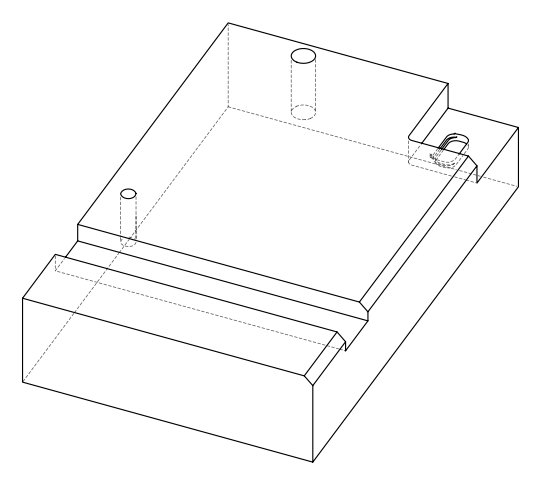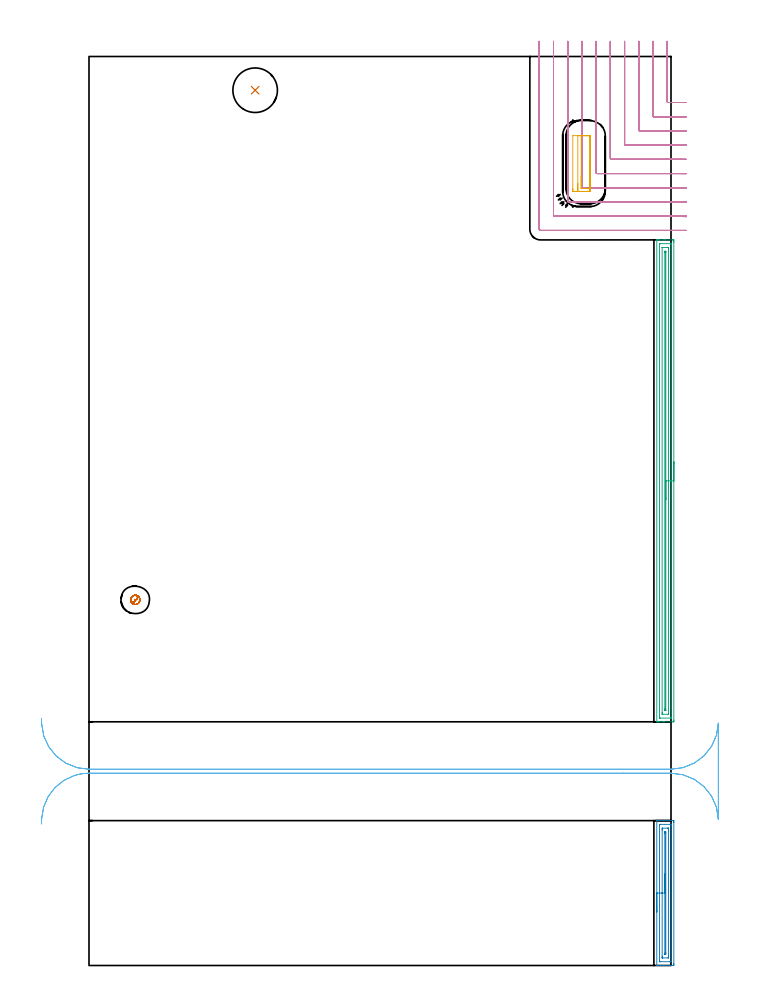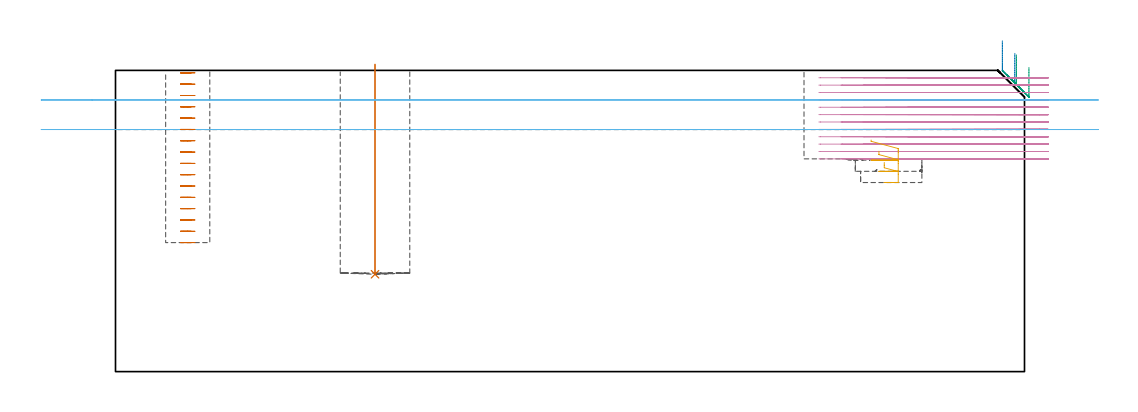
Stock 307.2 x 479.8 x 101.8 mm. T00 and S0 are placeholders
(PLAN: 7 operations, 5 tool changes, 46.9 min)
(1 INDEXABLE_INSERT_DRILL_BLIND_HOLE_FROM_SOLID | STEP1POCKET | NXT0302_018 | 0.29 min | 29722 mm3)
(2 AREA_MILL | FG_CHAMFER_SURFACE | UGT0205_001 | 2.62 min | 3319 mm3)
(3 AREA_MILL_1 | FG_CHAMFER_SURFACE_1 | UGT0205_001 | 8.31 min | 10751 mm3)
(4 MILL_CORNER_NOTCH_RECTANGULAR | CORNER_NOTCH_RECTANGULAR | NXT0201_010 | Follow Part, ap 2.5, ae 75% | 29.32 min | 215235 mm3)
(5 MILL_RECTANGULAR_POCKET | POCKET_RECTANGULAR_STRAIGHT | UGT0201_010 | Follow Part, ap 4, ae 75% | 0.76 min | 7352 mm3)
(6 MILL_RECTANGULAR_SLOT | SLOT_RECTANGULAR | UGT0201_020 | Follow Part, ap 12.5, ae 75% | 3.84 min | 319708 mm3)
(7 MILL_BLIND_HOLE_FROM_SOLID_MATERIAL | STEP1POCKET_1 | NXT0201_010 | Spiral | 1.72 min | 10143 mm3)
(TOOL NXT0302_018 | Index. Insert Drill 23.5mm [880-D2350L25-03] | D23.5 PA176 FL71 Z2)
(TOOL UGT0205_001 | Chamfer Mill 20 x 3 x 45 deg. | D20 FL50 Z2)
(TOOL NXT0201_010 | ENDMILL 10mm [2P460-1000-NA 1630] | D10 FL30 Z6)
(TOOL UGT0201_010 | End Mill 16 mm | D16 FL22 Z2)
(TOOL UGT0201_020 | End mill 50 mm | D50 FL50 Z4)
(OP 1 INDEXABLE_INSERT_DRILL_BLIND_HOLE_FROM_SOLID)
G17 G21 G94 G90
T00 M6
G54
G17 G0 G90 X87.7 Y462. S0 M3
G43 Z111.8 H1
G94 G81 G98 Z32.9 F250. R103.8
G80
M5
M2
(OP 2 AREA_MILL)
G17 G21 G94 G90
T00 M6
G54
G17 G0 G90 X299.7 Y28.25 S1061 M3
G43 Z111.8 H0
G94 G1 Y28.288 Z110.928 F250.
Y28.402 Z110.063
Y28.591 Z109.212
Y28.853 Z108.38
Y29.187 Z107.574
Y29.59 Z106.8
Y30.059 Z106.064
Y30.59 Z105.372
Y31.179 Z104.729
Y31.822 Z104.139
Y32.514 Z103.608
Y33.25 Z103.14
Y34.024 Z102.737
Y34.83 Z102.403
Y35.662 Z102.141
Y36.514 Z101.952
Y37.378 Z101.838
Y38.25 Z101.8
Y76.409
X299.706 Y76.49 Z101.792
X299.911 Y76.5 Z101.587
X301.621 Z99.878
X302.871 Z98.626
X303.053 Z98.444
X303.757 Z97.736
X307.835 Z93.662
X308.187 Y76.497 Z93.31
X308.691 Y76.493 Z92.805
X308.693 Y76.473 Z92.803
X308.699 Y75.965 Z92.801
X308.7 Y75.451 Z92.8
Y0.908
X308.699 Y0.535 Z92.801
X308.693 Y0.028 Z92.803
X308.691 Y0.007 Z92.805
X308.187 Y0. Z93.31
X303.757 Z97.736
X303.053 Z98.444
X302.871 Z98.626
X299.909 Y0.001 Z101.589
X299.705 Y0.01 Z101.792
X299.7 Y0.091 Z101.8
Y38.25
X301.114 Z100.386
Y74.175
X301.115 Y74.408 Z100.385
X301.118 Y74.462 Z100.382
X301.12 Y74.481 Z100.38
X301.161 Y74.49 Z100.339
X301.367 Y74.496 Z100.133
X301.676 Y74.5 Z99.824
X306.992 Z94.508
X307.172 Y74.499 Z94.328
X307.223 Y74.496 Z94.277
X307.272 Y74.491 Z94.228
X307.279 Y74.406 Z94.221
X307.286 Y74.205 Z94.214
Y74.19
Y2.325
X307.285 Y2.092 Z94.215
X307.282 Y2.038 Z94.218
X307.28 Y2.019 Z94.22
X307.239 Y2.01 Z94.261
X307.033 Y2.004 Z94.467
X306.724 Y2. Z94.776
X301.409 Z100.091
X301.229 Y2.001 Z100.272
X301.177 Y2.004 Z100.323
X301.128 Y2.009 Z100.372
X301.121 Y2.094 Z100.379
X301.114 Y2.295 Z100.386
Y2.31
Y38.25
X302.528 Z98.972
X302.529 Y71.528 Z98.971
X302.53 Y71.87 Z98.97
X302.536 Y72.415 Z98.964
X302.54 Y72.49 Z98.96
X302.702 Y72.497 Z98.798
X302.787 Y72.5 Z98.713
X305.529 Z95.971
X305.613 Y72.499 Z95.887
X305.782 Y72.492 Z95.718
X305.866 Y72.485 Z95.634
X305.868 Y72.464 Z95.632
X305.87 Y72.415 Z95.63
X305.872 Y72.072 Z95.628
Y71.528
X305.871 Y4.972 Z95.629
X305.87 Y4.63 Z95.63
X305.865 Y4.085 Z95.635
X305.86 Y4.01 Z95.64
X305.698 Y4.003 Z95.802
X305.613 Y4. Z95.887
X302.871 Z98.629
X302.787 Y4.001 Z98.713
X302.618 Y4.008 Z98.882
X302.534 Y4.015 Z98.966
X302.532 Y4.036 Z98.968
X302.53 Y4.085 Z98.97
X302.529 Y4.428 Z98.971
X302.528 Y4.972 Z98.972
Y38.25
X303.943 Z97.557
Y69.753
X303.945 Y70.269 Z97.555
X303.947 Y70.45 Z97.553
X303.949 Y70.483 Z97.551
X303.974 Y70.49 Z97.526
X304.049 Y70.494 Z97.451
X304.2 Y70.497 Z97.3
X304.351 Y70.494 Z97.149
X304.426 Y70.49 Z97.074
X304.451 Y70.483 Z97.049
X304.452 Y70.454 Z97.048
X304.457 Y69.94 Z97.043
Y6.747
X304.455 Y6.231 Z97.045
X304.453 Y6.05 Z97.047
X304.451 Y6.017 Z97.049
X304.426 Y6.01 Z97.074
X304.351 Y6.006 Z97.149
X304.2 Y6.003 Z97.3
X304.049 Y6.006 Z97.451
X303.974 Y6.01 Z97.526
X303.949 Y6.017 Z97.551
X303.948 Y6.046 Z97.552
X303.944 Y6.56 Z97.556
X303.943 Y38.25 Z97.557
Y39.122 Z97.595
Y39.987 Z97.709
Y40.838 Z97.898
Y41.67 Z98.16
Y42.476 Z98.494
Y43.25 Z98.897
Y43.986 Z99.366
Y44.678 Z99.897
Y45.321 Z100.486
Y45.91 Z101.129
Y46.442 Z101.822
Y46.91 Z102.557
Y47.313 Z103.331
Y47.647 Z104.137
Y47.909 Z104.969
Y48.098 Z105.821
Y48.212 Z106.686
Y48.25 Z107.557
G0 Z111.8
M5
M2
(OP 3 AREA_MILL_1)
G17 G21 G94 G90
T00 M6
G54
G17 G0 G90 X308.7 Y265.8 S1061 M3
G43 Z111.8 H0
Z102.8
G94 G1 Y265.762 Z101.928 F250.
Y265.648 Z101.063
Y265.459 Z100.212
Y265.197 Z99.38
Y264.863 Z98.574
Y264.46 Z97.8
Y263.992 Z97.064
Y263.46 Z96.372
Y262.871 Z95.729
Y262.228 Z95.14
Y261.536 Z94.608
Y260.8 Z94.14
Y260.026 Z93.737
Y259.22 Z93.403
Y258.388 Z93.141
Y257.536 Z92.952
Y256.672 Z92.838
Y255.8 Z92.8
Y129.568
X308.699 Y129.193 Z92.801
X308.694 Y128.683 Z92.803
X308.691 Y128.608 Z92.806
X308.187 Y128.6 Z93.311
X303.757 Z97.738
X303.165 Z98.333
X302.871 Z98.626
X301.099 Z100.396
X300.513 Z100.987
X300.04 Z101.459
X299.723 Z101.767
X299.703 Y128.609 Z101.788
X299.7 Y128.748 Z101.8
Y382.853
X299.703 Y382.991 Z101.788
X299.723 Y383. Z101.767
X300.04 Z101.459
X300.513 Z100.987
X301.099 Z100.396
X303.165 Z98.333
X303.757 Z97.738
X304.198 Z97.298
X307.89 Z93.607
X308.187 Y382.997 Z93.311
X308.692 Y382.992 Z92.806
X308.694 Y382.918 Z92.803
X308.699 Y382.407 Z92.801
X308.7 Y381.89 Z92.8
Y255.8
X307.286 Z94.214
X307.285 Y130.758 Z94.215
X307.284 Y130.648 Z94.216
X307.282 Y130.622 Z94.218
X307.28 Y130.615 Z94.22
X307.269 Y130.61 Z94.231
X307.163 Y130.606 Z94.337
X306.788 Y130.601 Z94.712
X301.473 Z100.027
X301.243 Y130.604 Z100.257
X301.154 Y130.608 Z100.346
X301.121 Y130.611 Z100.379
X301.119 Y130.654 Z100.381
X301.116 Y130.756 Z100.384
X301.114 Y130.962 Z100.386
X301.115 Y380.843 Z100.385
X301.116 Y380.952 Z100.384
X301.118 Y380.978 Z100.382
X301.12 Y380.985 Z100.38
X301.131 Y380.99 Z100.369
X301.237 Y380.994 Z100.263
X301.612 Y380.999 Z99.888
X306.927 Z94.573
X307.157 Y380.996 Z94.343
X307.246 Y380.992 Z94.254
X307.279 Y380.989 Z94.221
X307.281 Y380.946 Z94.219
X307.284 Y380.844 Z94.216
X307.286 Y380.638 Z94.214
Y255.8
X305.872 Z95.628
X305.871 Y132.674 Z95.629
X305.868 Y132.631 Z95.632
X305.866 Y132.617 Z95.634
X305.845 Y132.61 Z95.655
X305.686 Y132.601 Z95.814
X302.871 Y132.6 Z98.629
X302.712 Y132.602 Z98.788
X302.607 Y132.606 Z98.893
X302.535 Y132.613 Z98.965
X302.532 Y132.646 Z98.968
X302.53 Y132.76 Z98.97
X302.529 Y133.105 Z98.971
X302.528 Y133.651 Z98.972
X302.529 Y378.926 Z98.971
X302.532 Y378.969 Z98.968
X302.534 Y378.983 Z98.966
X302.555 Y378.99 Z98.945
X302.714 Y378.999 Z98.786
X305.529 Y379. Z95.971
X305.688 Y378.998 Z95.812
X305.793 Y378.994 Z95.707
X305.865 Y378.987 Z95.635
X305.868 Y378.954 Z95.632
X305.87 Y378.84 Z95.63
X305.872 Y378.495 Z95.628
Y377.949
Y255.8
X304.457 Z97.043
Y134.917
X304.456 Y134.731 Z97.044
X304.453 Y134.644 Z97.047
X304.451 Y134.618 Z97.049
X304.439 Y134.61 Z97.061
X304.393 Y134.607 Z97.107
X304.2 Y134.604 Z97.3
X304.007 Y134.607 Z97.493
X303.961 Y134.61 Z97.539
X303.949 Y134.618 Z97.551
X303.947 Y134.644 Z97.553
X303.945 Y134.73 Z97.555
X303.943 Y135.248 Z97.557
Y135.435
Y376.352
X303.945 Y376.868 Z97.555
X303.947 Y376.956 Z97.553
X303.949 Y376.982 Z97.551
X303.961 Y376.99 Z97.539
X304.007 Y376.993 Z97.493
X304.2 Y376.996 Z97.3
X304.393 Y376.993 Z97.107
X304.439 Y376.99 Z97.061
X304.451 Y376.982 Z97.049
X304.453 Y376.956 Z97.047
X304.455 Y376.87 Z97.045
X304.457 Y376.352 Z97.043
Y376.165
Y255.8
Y254.928 Z97.081
Y254.063 Z97.195
Y253.212 Z97.383
Y252.38 Z97.646
Y251.574 Z97.98
Y250.8 Z98.382
Y250.064 Z98.851
Y249.372 Z99.382
Y248.729 Z99.972
Y248.14 Z100.615
Y247.608 Z101.307
Y247.14 Z102.043
Y246.737 Z102.816
Y246.403 Z103.622
Y246.141 Z104.454
Y245.952 Z105.306
Y245.838 Z106.171
Y245.8 Z107.043
G0 Z111.8
M5
M2
(OP 4 MILL_CORNER_NOTCH_RECTANGULAR)
G17 G21 G94 G90
T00 M6
G54
G17 G0 G90 X305.2 Y487.8 S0 M3
G43 Z111.8 H1
Z99.308
G94 G1 Y484.8 F250.
Y455.995 F500.
G3 X305.695 Y455.5 R0.5
G1 X311.278
G2 X312.2 Y455.494 R67.5
G1 X315.2 Y455.453 F250.
G0 Z111.8
X297.7 Y487.8
Z99.308
G1 Y484.8
Y448.495 F500.
G3 X298.195 Y448. R0.5
G1 X311.278
G2 X312.2 Y447.993 R60.
G1 X315.2 Y447.947 F250.
G0 Z111.8
X290.2 Y487.8
Z99.308
G1 Y484.8
Y440.995 F500.
G3 X290.695 Y440.5 R0.5
G1 X311.278
G2 X312.2 Y440.492 R52.5
G1 X315.2 Y440.439 F250.
G0 Z111.8
X282.7 Y487.8
Z99.308
G1 Y484.8
Y433.495 F500.
G3 X283.195 Y433. R0.5
G1 X311.278
G2 X312.2 Y432.991 R45.
G1 X315.199 Y432.929 F250.
G0 Z111.8
X275.2 Y487.8
Z99.308
G1 Y484.8
Y425.996 F500.
G3 X275.696 Y425.5 R0.5
G1 X311.278
G2 X312.2 Y425.489 R37.5
G1 X315.199 Y425.415 F250.
G0 Z111.8
X267.7 Y487.8
Z99.308
G1 Y484.8
Y418.496 F500.
G3 X268.196 Y418. R0.5
G1 X311.278
G2 X312.2 Y417.986 R30.
G1 X315.199 Y417.894 F250.
G0 Z111.8
X260.2 Y487.8
Z99.308
G1 Y484.8
Y410.996 F500.
G3 X260.696 Y410.5 R0.5
G1 X311.278
G2 X312.2 Y410.481 R22.5
G1 X315.197 Y410.358 F250.
G0 Z111.8
X252.7 Y487.8
Z99.308
G1 Y484.8
Y403.496 F500.
G3 X253.196 Y403. R0.5
G1 X311.278
G2 X312.2 Y402.972 R15.
G1 X315.194 Y402.787 F250.
G0 Z111.8
X245.2 Y487.8
Z99.308
G1 Y484.8
Y395.996 F500.
G3 X245.696 Y395.5 R0.5
G1 X311.278
G2 X312.2 Y395.443 R7.5
G1 X315.177 Y395.074 F250.
G0 Z111.8
X237.7 Y487.8
Z99.308
G1 Y484.8
Y388.6 F500.
G3 X238.3 Y388. R0.6
G1 X311.278
X314.278 F250.
G0 Z111.8
X305.2 Y487.8
Z96.817
G1 Y484.8
Y455.995 F500.
G3 X305.695 Y455.5 R0.5
G1 X312.2
X315.2 Y455.499 F250.
G0 Z111.8
X297.7 Y487.8
Z96.817
G1 Y484.8
Y448.495 F500.
G3 X298.195 Y448. R0.5
G1 X305.695
X312.2
X315.2 Y447.999 F250.
G0 Z111.8
X290.2 Y487.8
Z96.817
G1 Y484.8
Y440.995 F500.
G3 X290.695 Y440.5 R0.5
G1 X298.195
X312.2
X315.2 Y440.499 F250.
G0 Z111.8
X282.7 Y487.8
Z96.817
G1 Y484.8
Y433.495 F500.
G3 X283.195 Y433. R0.5
G1 X290.695
X312.2
X315.2 Y432.999 F250.
G0 Z111.8
X275.2 Y487.8
Z96.817
G1 Y484.8
Y425.996 F500.
G3 X275.696 Y425.5 R0.5
G1 X283.195
X312.2
X315.2 Y425.499 F250.
G0 Z111.8
X267.7 Y487.8
Z96.817
G1 Y484.8
Y418.496 F500.
G3 X268.196 Y418. R0.5
G1 X275.696
X312.2
X315.2 Y417.999 F250.
G0 Z111.8
X260.2 Y487.8
Z96.817
G1 Y484.8
Y410.996 F500.
G3 X260.696 Y410.5 R0.5
G1 X268.196
X312.2
X315.2 Y410.498 F250.
G0 Z111.8
X252.7 Y487.8
Z96.817
G1 Y484.8
Y403.496 F500.
G3 X253.196 Y403. R0.5
G1 X260.696
X312.2
X315.2 Y402.997 F250.
G0 Z111.8
X245.2 Y487.8
Z96.817
G1 Y484.8
Y395.996 F500.
G3 X245.696 Y395.5 R0.5
G1 X253.196
X312.2
X315.2 Y395.495 F250.
G0 Z111.8
X237.7 Y487.8
Z96.817
G1 Y484.8
Y388.6 F500.
G3 X238.3 Y388. R0.6
G1 X312.187
X315.187 F250.
G0 Z111.8
X305.2 Y487.8
Z94.325
G1 Y484.8
Y455.995 F500.
G3 X305.695 Y455.5 R0.5
G1 X312.2
X315.2 F250.
G0 Z111.8
X297.7 Y487.8
Z94.325
G1 Y484.8
Y448.495 F500.
G3 X298.195 Y448. R0.5
G1 X312.2
X315.2 F250.
G0 Z111.8
X290.2 Y487.8
Z94.325
G1 Y484.8
Y440.995 F500.
G3 X290.695 Y440.5 R0.5
G1 X312.2
X315.2 F250.
G0 Z111.8
X282.7 Y487.8
Z94.325
G1 Y484.8
Y433.495 F500.
G3 X283.195 Y433. R0.5
G1 X312.2
X315.2 F250.
G0 Z111.8
X275.2 Y487.8
Z94.325
G1 Y484.8
Y425.996 F500.
G3 X275.696 Y425.5 R0.5
G1 X312.2
X315.2 F250.
G0 Z111.8
X267.7 Y487.8
Z94.325
G1 Y484.8
Y418.496 F500.
G3 X268.196 Y418. R0.5
G1 X312.2
X315.2 F250.
G0 Z111.8
X260.2 Y487.8
Z94.325
G1 Y484.8
Y410.996 F500.
G3 X260.696 Y410.5 R0.5
G1 X312.2
X315.2 F250.
G0 Z111.8
X252.7 Y487.8
Z94.325
G1 Y484.8
Y403.496 F500.
G3 X253.196 Y403. R0.5
G1 X312.2
X315.2 F250.
G0 Z111.8
X245.2 Y487.8
Z94.325
G1 Y484.8
Y395.996 F500.
G3 X245.696 Y395.5 R0.5
G1 X312.2
X315.2 F250.
G0 Z111.8
X237.7 Y487.8
Z94.325
G1 Y484.8
Y388.6 F500.
G3 X238.3 Y388. R0.6
G1 X312.2
X315.2 F250.
G0 Z111.8
X305.2 Y487.8
Z91.833
G1 Y484.8
Y455.995 F500.
G3 X305.695 Y455.5 R0.5
G1 X312.2
X315.2 F250.
G0 Z111.8
X297.7 Y487.8
Z91.833
G1 Y484.8
Y448.495 F500.
G3 X298.195 Y448. R0.5
G1 X312.2
X315.2 F250.
G0 Z111.8
X290.2 Y487.8
Z91.833
G1 Y484.8
Y440.995 F500.
G3 X290.695 Y440.5 R0.5
G1 X312.2
X315.2 F250.
G0 Z111.8
X282.7 Y487.8
Z91.833
G1 Y484.8
Y433.495 F500.
G3 X283.195 Y433. R0.5
G1 X312.2
X315.2 F250.
G0 Z111.8
X275.2 Y487.8
Z91.833
G1 Y484.8
Y425.996 F500.
G3 X275.696 Y425.5 R0.5
G1 X312.2
X315.2 F250.
G0 Z111.8
X267.7 Y487.8
Z91.833
G1 Y484.8
Y418.496 F500.
G3 X268.196 Y418. R0.5
G1 X312.2
X315.2 F250.
G0 Z111.8
X260.2 Y487.8
Z91.833
G1 Y484.8
Y410.996 F500.
G3 X260.696 Y410.5 R0.5
G1 X312.2
X315.2 F250.
G0 Z111.8
X252.7 Y487.8
Z91.833
G1 Y484.8
Y403.496 F500.
G3 X253.196 Y403. R0.5
G1 X312.2
X315.2 F250.
G0 Z111.8
X245.2 Y487.8
Z91.833
G1 Y484.8
Y395.996 F500.
G3 X245.696 Y395.5 R0.5
G1 X312.2
X315.2 F250.
G0 Z111.8
X237.7 Y487.8
Z91.833
G1 Y484.8
Y388.6 F500.
G3 X238.3 Y388. R0.6
G1 X312.2
X315.2 F250.
G0 Z111.8
X305.2 Y487.8
Z89.342
G1 Y484.8
Y455.995 F500.
G3 X305.695 Y455.5 R0.5
G1 X312.2
X315.2 F250.
G0 Z111.8
X297.7 Y487.8
Z89.342
G1 Y484.8
Y448.495 F500.
G3 X298.195 Y448. R0.5
G1 X312.2
X315.2 F250.
G0 Z111.8
X290.2 Y487.8
Z89.342
G1 Y484.8
Y440.995 F500.
G3 X290.695 Y440.5 R0.5
G1 X312.2
X315.2 F250.
G0 Z111.8
X282.7 Y487.8
Z89.342
G1 Y484.8
Y433.495 F500.
G3 X283.195 Y433. R0.5
G1 X312.2
X315.2 F250.
G0 Z111.8
X275.2 Y487.8
Z89.342
G1 Y484.8
Y425.996 F500.
G3 X275.696 Y425.5 R0.5
G1 X312.2
X315.2 F250.
G0 Z111.8
X267.7 Y487.8
Z89.342
G1 Y484.8
Y418.496 F500.
G3 X268.196 Y418. R0.5
G1 X312.2
X315.2 F250.
G0 Z111.8
X260.2 Y487.8
Z89.342
G1 Y484.8
Y410.996 F500.
G3 X260.696 Y410.5 R0.5
G1 X312.2
X315.2 F250.
G0 Z111.8
X252.7 Y487.8
Z89.342
G1 Y484.8
Y403.496 F500.
G3 X253.196 Y403. R0.5
G1 X312.2
X315.2 F250.
G0 Z111.8
X245.2 Y487.8
Z89.342
G1 Y484.8
Y395.996 F500.
G3 X245.696 Y395.5 R0.5
G1 X312.2
X315.2 F250.
G0 Z111.8
X237.7 Y487.8
Z89.342
G1 Y484.8
Y388.6 F500.
G3 X238.3 Y388. R0.6
G1 X312.2
X315.2 F250.
G0 Z111.8
X305.2 Y487.8
Z86.85
G1 Y484.8
Y455.995 F500.
G3 X305.695 Y455.5 R0.5
G1 X312.2
X315.2 F250.
G0 Z111.8
X297.7 Y487.8
Z86.85
G1 Y484.8
Y448.495 F500.
G3 X298.195 Y448. R0.5
G1 X312.2
X315.2 F250.
G0 Z111.8
X290.2 Y487.8
Z86.85
G1 Y484.8
Y440.995 F500.
G3 X290.695 Y440.5 R0.5
G1 X312.2
X315.2 F250.
G0 Z111.8
X282.7 Y487.8
Z86.85
G1 Y484.8
Y433.495 F500.
G3 X283.195 Y433. R0.5
G1 X312.2
X315.2 F250.
G0 Z111.8
X275.2 Y487.8
Z86.85
G1 Y484.8
Y425.996 F500.
G3 X275.696 Y425.5 R0.5
G1 X312.2
X315.2 F250.
G0 Z111.8
X267.7 Y487.8
Z86.85
G1 Y484.8
Y418.496 F500.
G3 X268.196 Y418. R0.5
G1 X312.2
X315.2 F250.
G0 Z111.8
X260.2 Y487.8
Z86.85
G1 Y484.8
Y410.996 F500.
G3 X260.696 Y410.5 R0.5
G1 X312.2
X315.2 F250.
G0 Z111.8
X252.7 Y487.8
Z86.85
G1 Y484.8
Y403.496 F500.
G3 X253.196 Y403. R0.5
G1 X312.2
X315.2 F250.
G0 Z111.8
X245.2 Y487.8
Z86.85
G1 Y484.8
Y395.996 F500.
G3 X245.696 Y395.5 R0.5
G1 X312.2
X315.2 F250.
G0 Z111.8
X237.7 Y487.8
Z86.85
G1 Y484.8
Y388.6 F500.
G3 X238.3 Y388. R0.6
G1 X312.2
X315.2 F250.
G0 Z111.8
X305.2 Y487.8
Z84.358
G1 Y484.8
Y455.995 F500.
G3 X305.695 Y455.5 R0.5
G1 X312.2
X315.2 F250.
G0 Z111.8
X297.7 Y487.8
Z84.358
G1 Y484.8
Y448.495 F500.
G3 X298.195 Y448. R0.5
G1 X312.2
X315.2 F250.
G0 Z111.8
X290.2 Y487.8
Z84.358
G1 Y484.8
Y440.995 F500.
G3 X290.695 Y440.5 R0.5
G1 X312.2
X315.2 F250.
G0 Z111.8
X282.7 Y487.8
Z84.358
G1 Y484.8
Y433.495 F500.
G3 X283.195 Y433. R0.5
G1 X312.2
X315.2 F250.
G0 Z111.8
X275.2 Y487.8
Z84.358
G1 Y484.8
Y425.996 F500.
G3 X275.696 Y425.5 R0.5
G1 X312.2
X315.2 F250.
G0 Z111.8
X267.7 Y487.8
Z84.358
G1 Y484.8
Y418.496 F500.
G3 X268.196 Y418. R0.5
G1 X312.2
X315.2 F250.
G0 Z111.8
X260.2 Y487.8
Z84.358
G1 Y484.8
Y410.996 F500.
G3 X260.696 Y410.5 R0.5
G1 X312.2
X315.2 F250.
G0 Z111.8
X252.7 Y487.8
Z84.358
G1 Y484.8
Y403.496 F500.
G3 X253.196 Y403. R0.5
G1 X312.2
X315.2 F250.
G0 Z111.8
X245.2 Y487.8
Z84.358
G1 Y484.8
Y395.996 F500.
G3 X245.696 Y395.5 R0.5
G1 X312.2
X315.2 F250.
G0 Z111.8
X237.7 Y487.8
Z84.358
G1 Y484.8
Y388.6 F500.
G3 X238.3 Y388. R0.6
G1 X312.2
X315.2 F250.
G0 Z111.8
X305.2 Y487.8
Z81.867
G1 Y484.8
Y455.995 F500.
G3 X305.695 Y455.5 R0.5
G1 X312.2
X315.2 F250.
G0 Z111.8
X297.7 Y487.8
Z81.867
G1 Y484.8
Y448.495 F500.
G3 X298.195 Y448. R0.5
G1 X312.2
X315.2 F250.
G0 Z111.8
X290.2 Y487.8
Z81.867
G1 Y484.8
Y440.995 F500.
G3 X290.695 Y440.5 R0.5
G1 X312.2
X315.2 F250.
G0 Z111.8
X282.7 Y487.8
Z81.867
G1 Y484.8
Y433.495 F500.
G3 X283.195 Y433. R0.5
G1 X312.2
X315.2 F250.
G0 Z111.8
X275.2 Y487.8
Z81.867
G1 Y484.8
Y425.996 F500.
G3 X275.696 Y425.5 R0.5
G1 X312.2
X315.2 F250.
G0 Z111.8
X267.7 Y487.8
Z81.867
G1 Y484.8
Y418.496 F500.
G3 X268.196 Y418. R0.5
G1 X312.2
X315.2 F250.
G0 Z111.8
X260.2 Y487.8
Z81.867
G1 Y484.8
Y410.996 F500.
G3 X260.696 Y410.5 R0.5
G1 X312.2
X315.2 F250.
G0 Z111.8
X252.7 Y487.8
Z81.867
G1 Y484.8
Y403.496 F500.
G3 X253.196 Y403. R0.5
G1 X312.2
X315.2 F250.
G0 Z111.8
X245.2 Y487.8
Z81.867
G1 Y484.8
Y395.996 F500.
G3 X245.696 Y395.5 R0.5
G1 X312.2
X315.2 F250.
G0 Z111.8
X237.7 Y487.8
Z81.867
G1 Y484.8
Y388.6 F500.
G3 X238.3 Y388. R0.6
G1 X312.2
X315.2 F250.
G0 Z111.8
X305.2 Y487.8
Z79.375
G1 Y484.8
Y455.995 F500.
G3 X305.695 Y455.5 R0.5
G1 X312.2
X315.2 F250.
G0 Z111.8
X297.7 Y487.8
Z79.375
G1 Y484.8
Y448.495 F500.
G3 X298.195 Y448. R0.5
G1 X312.2
X315.2 F250.
G0 Z111.8
X290.2 Y487.8
Z79.375
G1 Y484.8
Y440.995 F500.
G3 X290.695 Y440.5 R0.5
G1 X312.2
X315.2 F250.
G0 Z111.8
X282.7 Y487.8
Z79.375
G1 Y484.8
Y433.495 F500.
G3 X283.195 Y433. R0.5
G1 X312.2
X315.2 F250.
G0 Z111.8
X275.2 Y487.8
Z79.375
G1 Y484.8
Y425.996 F500.
G3 X275.696 Y425.5 R0.5
G1 X312.2
X315.2 F250.
G0 Z111.8
X267.7 Y487.8
Z79.375
G1 Y484.8
Y418.496 F500.
G3 X268.196 Y418. R0.5
G1 X312.2
X315.2 F250.
G0 Z111.8
X260.2 Y487.8
Z79.375
G1 Y484.8
Y410.996 F500.
G3 X260.696 Y410.5 R0.5
G1 X312.2
X315.2 F250.
G0 Z111.8
X252.7 Y487.8
Z79.375
G1 Y484.8
Y403.496 F500.
G3 X253.196 Y403. R0.5
G1 X312.2
X315.2 F250.
G0 Z111.8
X245.2 Y487.8
Z79.375
G1 Y484.8
Y395.996 F500.
G3 X245.696 Y395.5 R0.5
G1 X312.2
X315.2 F250.
G0 Z111.8
X237.7 Y487.8
Z79.375
G1 Y484.8
Y388.6 F500.
G3 X238.3 Y388. R0.6
G1 X312.2
X315.2 F250.
G0 Z111.8
X305.2 Y487.8
Z76.883
G1 Y484.8
Y455.995 F500.
G3 X305.695 Y455.5 R0.5
G1 X312.2
X315.2 F250.
G0 Z111.8
X297.7 Y487.8
Z76.883
G1 Y484.8
Y448.495 F500.
G3 X298.195 Y448. R0.5
G1 X312.2
X315.2 F250.
G0 Z111.8
X290.2 Y487.8
Z76.883
G1 Y484.8
Y440.995 F500.
G3 X290.695 Y440.5 R0.5
G1 X312.2
X315.2 F250.
G0 Z111.8
X282.7 Y487.8
Z76.883
G1 Y484.8
Y433.495 F500.
G3 X283.195 Y433. R0.5
G1 X312.2
X315.2 F250.
G0 Z111.8
X275.2 Y487.8
Z76.883
G1 Y484.8
Y425.996 F500.
G3 X275.696 Y425.5 R0.5
G1 X312.2
X315.2 F250.
G0 Z111.8
X267.7 Y487.8
Z76.883
G1 Y484.8
Y418.496 F500.
G3 X268.196 Y418. R0.5
G1 X312.2
X315.2 F250.
G0 Z111.8
X260.2 Y487.8
Z76.883
G1 Y484.8
Y410.996 F500.
G3 X260.696 Y410.5 R0.5
G1 X312.2
X315.2 F250.
G0 Z111.8
X252.7 Y487.8
Z76.883
G1 Y484.8
Y403.496 F500.
G3 X253.196 Y403. R0.5
G1 X312.2
X315.2 F250.
G0 Z111.8
X245.2 Y487.8
Z76.883
G1 Y484.8
Y395.996 F500.
G3 X245.696 Y395.5 R0.5
G1 X312.2
X315.2 F250.
G0 Z111.8
X237.7 Y487.8
Z76.883
G1 Y484.8
Y388.6 F500.
G3 X238.3 Y388. R0.6
G1 X312.2
X315.2 F250.
G0 Z111.8
X305.2 Y487.8
Z74.392
G1 Y484.8
Y455.995 F500.
G3 X305.695 Y455.5 R0.5
G1 X312.2
X315.2 F250.
G0 Z111.8
X297.7 Y487.8
Z74.392
G1 Y484.8
Y448.495 F500.
G3 X298.195 Y448. R0.5
G1 X312.2
X315.2 F250.
G0 Z111.8
X290.2 Y487.8
Z74.392
G1 Y484.8
Y440.995 F500.
G3 X290.695 Y440.5 R0.5
G1 X312.2
X315.2 F250.
G0 Z111.8
X282.7 Y487.8
Z74.392
G1 Y484.8
Y433.495 F500.
G3 X283.195 Y433. R0.5
G1 X312.2
X315.2 F250.
G0 Z111.8
X275.2 Y487.8
Z74.392
G1 Y484.8
Y425.996 F500.
G3 X275.696 Y425.5 R0.5
G1 X312.2
X315.2 F250.
G0 Z111.8
X267.7 Y487.8
Z74.392
G1 Y484.8
Y418.496 F500.
G3 X268.196 Y418. R0.5
G1 X312.2
X315.2 F250.
G0 Z111.8
X260.2 Y487.8
Z74.392
G1 Y484.8
Y410.996 F500.
G3 X260.696 Y410.5 R0.5
G1 X312.2
X315.2 F250.
G0 Z111.8
X252.7 Y487.8
Z74.392
G1 Y484.8
Y403.496 F500.
G3 X253.196 Y403. R0.5
G1 X312.2
X315.2 F250.
G0 Z111.8
X245.2 Y487.8
Z74.392
G1 Y484.8
Y395.996 F500.
G3 X245.696 Y395.5 R0.5
G1 X312.2
X315.2 F250.
G0 Z111.8
X237.7 Y487.8
Z74.392
G1 Y484.8
Y388.6 F500.
G3 X238.3 Y388. R0.6
G1 X312.2
X315.2 F250.
G0 Z111.8
X305.2 Y487.8
Z71.9
G1 Y484.8
Y455.995 F500.
G3 X305.695 Y455.5 R0.5
G1 X312.2
X315.2 F250.
G0 Z111.8
X297.7 Y487.8
Z71.9
G1 Y484.8
Y448.495 F500.
G3 X298.195 Y448. R0.5
G1 X312.2
X315.2 F250.
G0 Z111.8
X290.2 Y487.8
Z71.9
G1 Y484.8
Y440.995 F500.
G3 X290.695 Y440.5 R0.5
G1 X312.2
X315.2 F250.
G0 Z111.8
X282.7 Y487.8
Z71.9
G1 Y484.8
Y433.495 F500.
G3 X283.195 Y433. R0.5
G1 X312.2
X315.2 F250.
G0 Z111.8
X275.2 Y487.8
Z71.9
G1 Y484.8
Y425.996 F500.
G3 X275.696 Y425.5 R0.5
G1 X312.2
X315.2 F250.
G0 Z111.8
X267.7 Y487.8
Z71.9
G1 Y484.8
Y418.496 F500.
G3 X268.196 Y418. R0.5
G1 X312.2
X315.2 F250.
G0 Z111.8
X260.2 Y487.8
Z71.9
G1 Y484.8
Y410.996 F500.
G3 X260.696 Y410.5 R0.5
G1 X312.2
X315.2 F250.
G0 Z111.8
X252.7 Y487.8
Z71.9
G1 Y484.8
Y403.496 F500.
G3 X253.196 Y403. R0.5
G1 X312.2
X315.2 F250.
G0 Z111.8
X245.2 Y487.8
Z71.9
G1 Y484.8
Y395.996 F500.
G3 X245.696 Y395.5 R0.5
G1 X312.2
X315.2 F250.
G0 Z111.8
X237.7 Y487.8
Z71.9
G1 Y484.8
Y388.6 F500.
G3 X238.3 Y388. R0.6
G1 X312.2
X315.2 F250.
G0 Z111.8
M5
M2
(OP 5 MILL_RECTANGULAR_POCKET)
G17 G21 G94 G90
T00 M6
G54
G17 G0 G90 X255.358 Y410.19 S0 M3
G43 Z111.8 H0
Z78.27
G94 G1 X255.359 Y408.578 Z77.838 F250.
X264.413 Z75.412
X264.49 Y408.705 Z75.372
X264.511 Y408.781 Z75.351
X264.522 Y409.001 Z75.292
X264.523 Y410.925 Z74.777
X264.526 Y413.4 Z74.113
Y423.228 Z71.48
Y435.675 F500.
X264.521 Y437.903
X264.405 Y437.985
X264.32 Y438.012
X262.766 Y438.026
X255.359 Y438.022
Y408.578
X264.413
X264.49 Y408.705
X264.511 Y408.781
X264.522 Y409.001
X264.523 Y410.925
X264.526 Y413.4
Y423.228
Y424.228
G0 X258.009 Y412.844 Z74.48
G1 Y408.751 Z73.383 F250.
X258.011 Y408.579 Z73.337
X264.413 Y408.578 Z71.622
X264.49 Y408.705 Z71.582
X264.511 Y408.781 Z71.561
X264.522 Y409.001 Z71.502
X264.523 Y410.925 Z70.987
X264.526 Y413.4 Z70.323
Y423.228 Z67.69
Y435.675 F500.
X264.521 Y437.903
X264.405 Y437.985
X264.32 Y438.012
X262.766 Y438.026
X258.013 Y438.021
X258.011 Y408.579
X264.413 Y408.578
X264.49 Y408.705
X264.511 Y408.781
X264.522 Y409.001
X264.523 Y410.925
X264.526 Y413.4
Y423.228
Y424.228
G0 X259.797 Y416.821 Z70.69
G1 Y413.4 Z69.773 F250.
X259.801 Y410.1 Z68.889
X264.52 Y410.102 Z67.625
X264.526 Y413.4 Z66.741
Y424.002 Z63.9
Y435.675 F500.
X264.521 Y437.903
X264.405 Y437.985
X264.32 Y438.012
X260.489 Y438.022
X259.796
X259.801 Y410.1
X264.52 Y410.102
X264.526 Y413.4
Y424.002
Y425.002
G0 Z111.8
M5
M2
(OP 6 MILL_RECTANGULAR_SLOT)
G17 G21 G94 G90
T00 M6
G54
G17 G0 G90 X-25.117 Y74.728 S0 M3
G43 Z111.8 H0
Z91.8
G94 G1 X-24.97 Y77.724 F250.
G2 X-7.907 Y100.217 R25. F500.
X0. Y101.5 R25. F348.
G1 X281.955
X307.2 F500.
G2 X332.19 Y77.207 R25.
G1 Y127.893
G2 X307.2 Y103.6 R25.
G1 X0.
G2 X-24.97 Y127.376 R25.
G1 X-25.117 Y130.372 F250.
G0 Y74.728 Z81.8
G1 X-24.97 Y77.724
G2 X-7.907 Y100.217 R25. F500.
X0. Y101.5 R25. F348.
G1 X281.955
X307.2 F500.
G2 X332.19 Y77.207 R25.
G1 Y127.893
G2 X307.2 Y103.6 R25.
G1 X0.
G2 X-24.97 Y127.376 R25.
G1 X-25.117 Y130.372 F250.
G0 Z111.8
M5
M2
(OP 7 MILL_BLIND_HOLE_FROM_SOLID_MATERIAL)
G17 G21 G94 G90
T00 M6
G54
G17 G0 G90 X24.4 Y193. S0 M3
G43 Z111.8 H1
Z100.975
G94 G3 X24.475 Y195.375 R1.189 F250.
X21.955 Y193.154 R2.375
X24.246 Y190.555 R2.45
X21.955 Y193.154 R-2.45
X23.1 Y191.854 R1.225
X24.4 Y193. R1.225
G0 Z97.15
G3 X24.475 Y195.375 R1.189
X21.955 Y193.154 R2.375
X24.246 Y190.555 R2.45
X21.955 Y193.154 R-2.45
X23.1 Y191.854 R1.225
X24.4 Y193. R1.225
G0 Z93.325
G3 X24.475 Y195.375 R1.189
X21.955 Y193.154 R2.375
X24.246 Y190.555 R2.45
X21.955 Y193.154 R-2.45
X23.1 Y191.854 R1.225
X24.4 Y193. R1.225
G0 Z89.5
G3 X24.475 Y195.375 R1.189
X21.955 Y193.154 R2.375
X24.246 Y190.555 R2.45
X21.955 Y193.154 R-2.45
X23.1 Y191.854 R1.225
X24.4 Y193. R1.225
G0 Z85.675
G3 X24.475 Y195.375 R1.189
X21.955 Y193.154 R2.375
X24.246 Y190.555 R2.45
X21.955 Y193.154 R-2.45
X23.1 Y191.854 R1.225
X24.4 Y193. R1.225
G0 Z81.85
G3 X24.475 Y195.375 R1.189
X21.955 Y193.154 R2.375
X24.246 Y190.555 R2.45
X21.955 Y193.154 R-2.45
X23.1 Y191.854 R1.225
X24.4 Y193. R1.225
G0 Z78.025
G3 X24.475 Y195.375 R1.189
X21.955 Y193.154 R2.375
X24.246 Y190.555 R2.45
X21.955 Y193.154 R-2.45
X23.1 Y191.854 R1.225
X24.4 Y193. R1.225
G0 Z74.2
G3 X24.475 Y195.375 R1.189
X21.955 Y193.154 R2.375
X24.246 Y190.555 R2.45
X21.955 Y193.154 R-2.45
X23.1 Y191.854 R1.225
X24.4 Y193. R1.225
G0 Z70.375
G3 X24.475 Y195.375 R1.189
X21.955 Y193.154 R2.375
X24.246 Y190.555 R2.45
X21.955 Y193.154 R-2.45
X23.1 Y191.854 R1.225
X24.4 Y193. R1.225
G0 Z66.55
G3 X24.475 Y195.375 R1.189
X21.955 Y193.154 R2.375
X24.246 Y190.555 R2.45
X21.955 Y193.154 R-2.45
X23.1 Y191.854 R1.225
X24.4 Y193. R1.225
G0 Z62.725
G3 X24.475 Y195.375 R1.189
X21.955 Y193.154 R2.375
X24.246 Y190.555 R2.45
X21.955 Y193.154 R-2.45
X23.1 Y191.854 R1.225
X24.4 Y193. R1.225
G0 Z58.9
G3 X24.475 Y195.375 R1.189
X21.955 Y193.154 R2.375
X24.246 Y190.555 R2.45
X21.955 Y193.154 R-2.45
X23.1 Y191.854 R1.225
X24.4 Y193. R1.225
G0 Z55.075
G3 X24.475 Y195.375 R1.189
X21.955 Y193.154 R2.375
X24.246 Y190.555 R2.45
X21.955 Y193.154 R-2.45
X23.1 Y191.854 R1.225
X24.4 Y193. R1.225
G0 Z51.25
G3 X24.475 Y195.375 R1.189
X21.955 Y193.154 R2.375
X24.246 Y190.555 R2.45
X21.955 Y193.154 R-2.45
X23.1 Y191.854 R1.225
X24.4 Y193. R1.225
G0 Z47.425
G3 X24.475 Y195.375 R1.189
X21.955 Y193.154 R2.375
X24.246 Y190.555 R2.45
X21.955 Y193.154 R-2.45
X23.1 Y191.854 R1.225
X24.4 Y193. R1.225
G0 Z43.6
G3 X24.475 Y195.375 R1.189
X21.955 Y193.154 R2.375
X24.246 Y190.555 R2.45
X21.955 Y193.154 R-2.45
X23.1 Y191.854 R1.225
X24.4 Y193. R1.225
G0 Z111.8
M5
M2
